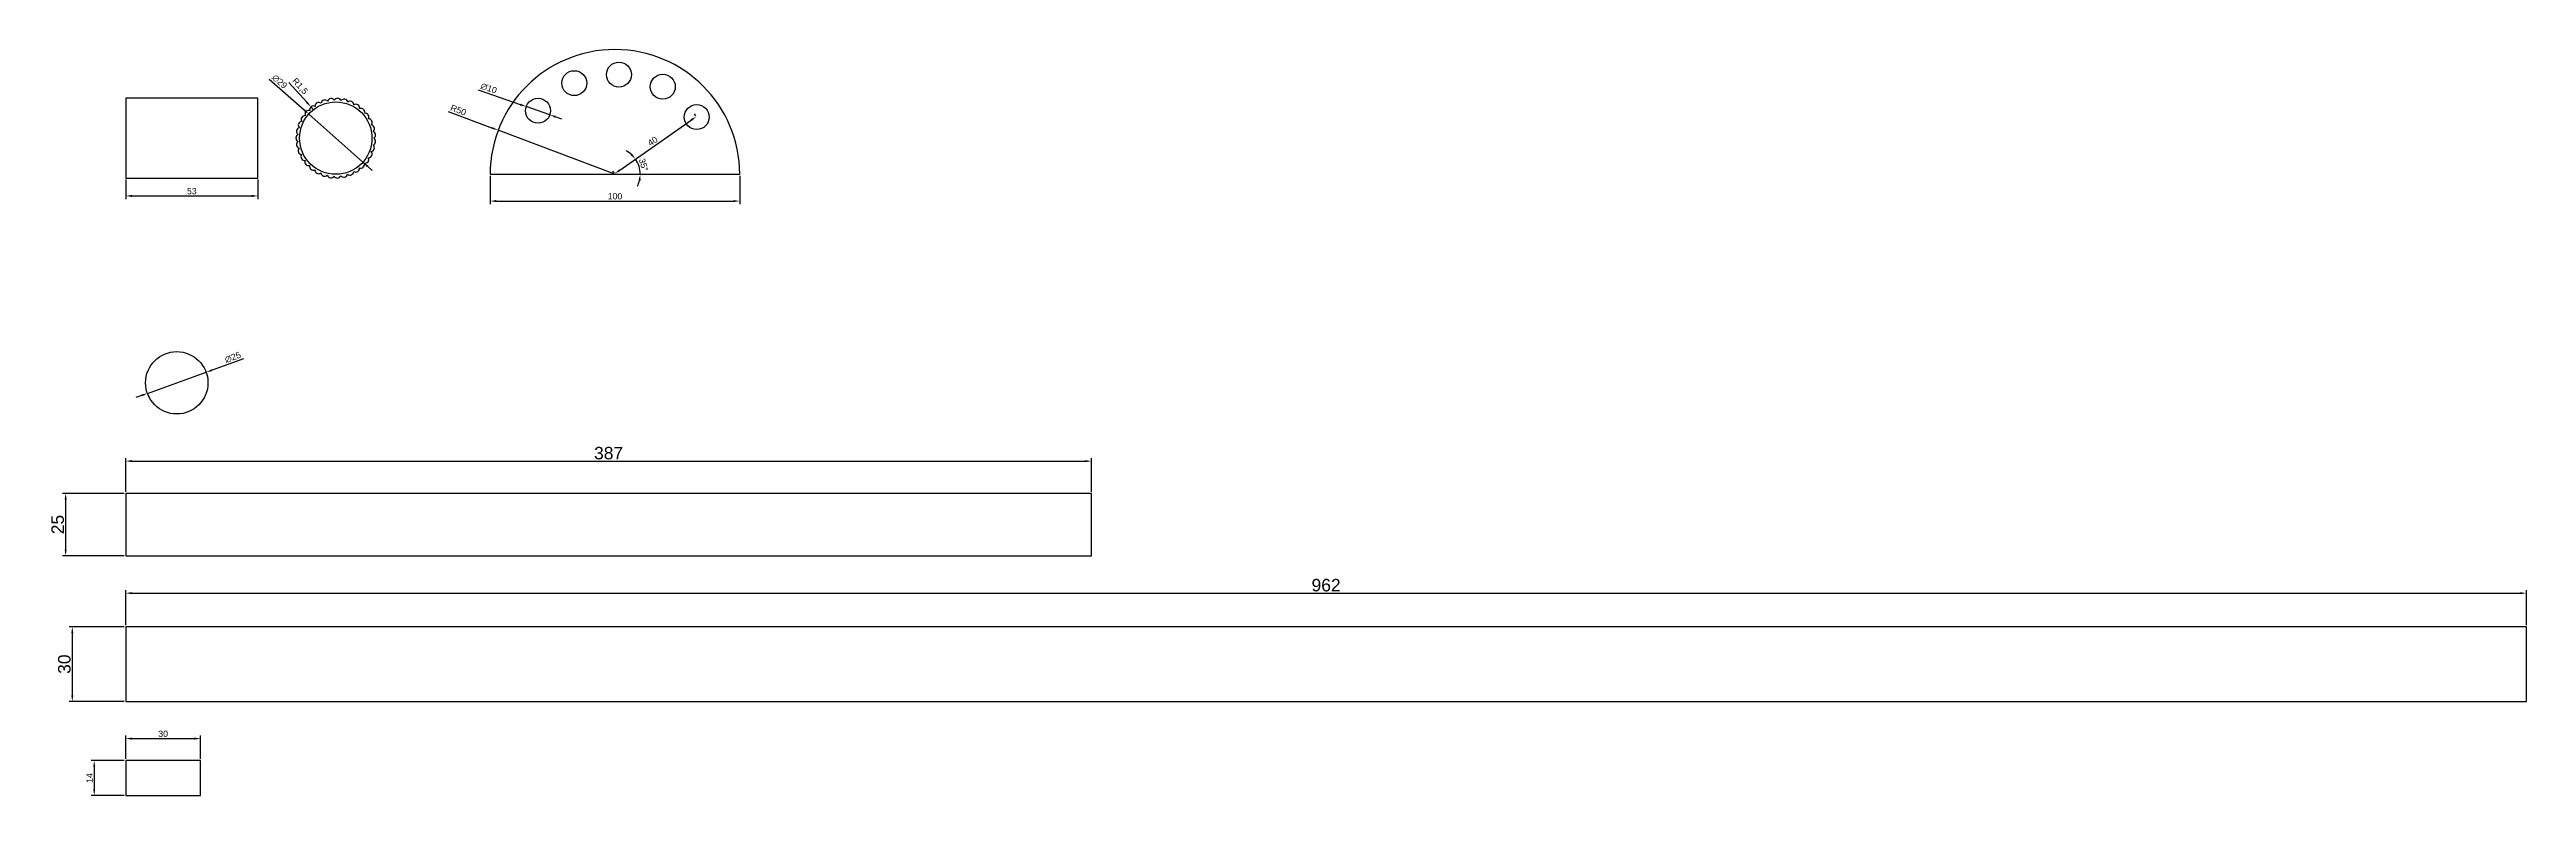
# Model space of a CAD drawing. Header units: millimetres. Extents: x 86 to 1079, y 141 to 440.
import ezdxf

# ---------------------------------------------------------------- set-up
doc = ezdxf.new("R2010")
doc.units = ezdxf.units.MM
for name, color, linetype in [('Dim', 100, 'Continuous'), ('Picior cauciuc', 220, 'Continuous'), ('Picior cilindric', 30, 'Continuous'), ('Picior paralelipipedic', 2, 'Continuous'), ('Suport reglare', 140, 'Continuous')]:
    doc.layers.add(name, color=color, linetype=linetype)
doc.styles.get("Standard").update_dxf_attribs({"font": 'arial.ttf'})
doc.dimstyles.new('ISO-25', dxfattribs={"dimtxt": 2.5, "dimasz": 2.5, "dimexe": 1.25, "dimexo": 0.625, "dimtad": 1, "dimtxsty": 'Standard', "dimcen": 2.5, "dimadec": 0, "dimazin": 0, "dimtfac": 1, "dimtmove": 0, "dimatfit": 3, "dimfxl": 1, "dimarcsym": 0})

# ---------------------------------------------------------------- blocks, each defined once
blk = doc.blocks.new('*D4')
at = {"layer": 'Defpoints', "color": 0, "transparency": 16777216}
for p in [(262.64, 390.15), (362.64, 390.15), (362.64, 379.42)]:
    blk.add_point(p, dxfattribs=at)
at = {"layer": 'Dim', "color": 0, "lineweight": -2, "transparency": 16777216}
for p, q in [((262.64, 389.52), (262.64, 378.17)), ((362.64, 389.52), (362.64, 378.17)), ((265.14, 379.42), (360.14, 379.42))]:
    blk.add_line(p, q, dxfattribs=at)
at = {"layer": 'Dim', "color": 0, "transparency": 16777216}
for points in [[(265.14, 379.84), (265.14, 379), (262.64, 379.42)], [(360.14, 379.84), (360.14, 379), (362.64, 379.42)]]:
    blk.add_solid(points, dxfattribs=at)
at = {"layer": 'Dim', "color": 0, "transparency": 16777216, "insert": (312.64, 381.32), "char_height": 2.5, "attachment_point": 5}
blk.add_mtext('100', dxfattribs=at)
blk = doc.blocks.new('*D5')
at = {"layer": 'Defpoints', "color": 0, "transparency": 16777216}
for p in [(265.86, 407.8), (312.64, 390.15)]:
    blk.add_point(p, dxfattribs=at)
at = {"layer": 'Dim', "color": 0, "lineweight": -2, "transparency": 16777216}
for p, q in [((245.84, 415.36), (263.52, 408.69)), ((312.64, 390.15), (265.86, 407.8))]:
    blk.add_line(p, q, dxfattribs=at)
at = {"layer": 'Dim', "color": 0, "transparency": 16777216}
blk.add_solid([(263.66, 409.08), (263.37, 408.3), (265.86, 407.8)], dxfattribs=at)
at = {"layer": 'Dim', "color": 0, "transparency": 16777216, "insert": (249.89, 415.86), "char_height": 2.5, "attachment_point": 5, "rotation": 339.32428}
blk.add_mtext('R50', dxfattribs=at)
blk = doc.blocks.new('*D6')
at = {"layer": 'Defpoints', "color": 0, "transparency": 16777216}
for p in [(277.08, 417.28), (286.52, 413.98)]:
    blk.add_point(p, dxfattribs=at)
at = {"layer": 'Dim', "color": 0, "lineweight": -2, "transparency": 16777216}
for p, q in [((257.85, 424), (274.72, 418.11)), ((286.52, 413.98), (277.08, 417.28)), ((288.88, 413.16), (291.24, 412.34))]:
    blk.add_line(p, q, dxfattribs=at)
at = {"layer": 'Dim', "color": 0, "transparency": 16777216}
for points in [[(274.86, 418.5), (274.59, 417.71), (277.08, 417.28)], [(289.02, 413.55), (288.75, 412.77), (286.52, 413.98)]]:
    blk.add_solid(points, dxfattribs=at)
at = {"layer": 'Dim', "color": 0, "transparency": 16777216, "insert": (262.06, 424.61), "char_height": 2.5, "attachment_point": 5, "rotation": 340.75409}
blk.add_mtext('∅10', dxfattribs=at)
blk = doc.blocks.new('*D7')
at = {"layer": 'Defpoints', "color": 0, "transparency": 16777216}
for p in [(189.94, 414.26), (211.62, 395.01)]:
    blk.add_point(p, dxfattribs=at)
at = {"layer": 'Dim', "color": 0, "lineweight": -2, "transparency": 16777216}
for p, q in [((174.12, 428.31), (188.07, 415.92)), ((211.62, 395.01), (189.94, 414.26)), ((213.49, 393.35), (215.36, 391.69))]:
    blk.add_line(p, q, dxfattribs=at)
at = {"layer": 'Dim', "color": 0, "transparency": 16777216}
for points in [[(188.35, 416.23), (187.79, 415.61), (189.94, 414.26)], [(213.77, 393.66), (213.22, 393.04), (211.62, 395.01)]]:
    blk.add_solid(points, dxfattribs=at)
at = {"layer": 'Dim', "color": 0, "transparency": 16777216, "insert": (178.26, 427.27), "char_height": 2.5, "attachment_point": 5, "rotation": 318.39882}
blk.add_mtext('∅29', dxfattribs=at)
blk = doc.blocks.new('*D8')
at = {"layer": 'Defpoints', "color": 0, "transparency": 16777216}
for p in [(190.81, 417.15), (191.81, 416.03)]:
    blk.add_point(p, dxfattribs=at)
at = {"layer": 'Dim', "color": 0, "lineweight": -2, "transparency": 16777216}
for p, q in [((182.01, 427), (189.15, 419.01)), ((191.81, 416.03), (190.81, 417.15))]:
    blk.add_line(p, q, dxfattribs=at)
at = {"layer": 'Dim', "color": 0, "transparency": 16777216}
blk.add_solid([(189.46, 419.29), (188.84, 418.73), (190.81, 417.15)], dxfattribs=at)
at = {"layer": 'Dim', "color": 0, "transparency": 16777216, "insert": (186.33, 425.36), "char_height": 2.5, "attachment_point": 5, "rotation": 311.77618}
blk.add_mtext('R1,5', dxfattribs=at)
blk = doc.blocks.new('*D9')
at = {"layer": 'Defpoints', "color": 0, "transparency": 16777216}
for p in [(116.59, 388.65), (169.59, 388.65), (169.59, 381.47)]:
    blk.add_point(p, dxfattribs=at)
at = {"layer": 'Dim', "color": 0, "lineweight": -2, "transparency": 16777216}
for p, q in [((116.59, 388.03), (116.59, 380.22)), ((169.59, 388.03), (169.59, 380.22)), ((119.09, 381.47), (167.09, 381.47))]:
    blk.add_line(p, q, dxfattribs=at)
at = {"layer": 'Dim', "color": 0, "transparency": 16777216}
for points in [[(119.09, 381.88), (119.09, 381.05), (116.59, 381.47)], [(167.09, 381.88), (167.09, 381.05), (169.59, 381.47)]]:
    blk.add_solid(points, dxfattribs=at)
at = {"layer": 'Dim', "color": 0, "transparency": 16777216, "insert": (143.09, 383.37), "char_height": 2.5, "attachment_point": 5}
blk.add_mtext('53', dxfattribs=at)
blk = doc.blocks.new('*D10')
at = {"layer": 'Defpoints', "color": 0, "transparency": 16777216}
for p in [(148.82, 310.81), (125.3, 302.34)]:
    blk.add_point(p, dxfattribs=at)
at = {"layer": 'Dim', "color": 0, "lineweight": -2, "transparency": 16777216}
for p, q in [((125.3, 302.34), (148.82, 310.81)), ((163.75, 316.19), (151.18, 311.66)), ((122.95, 301.5), (120.6, 300.65))]:
    blk.add_line(p, q, dxfattribs=at)
at = {"layer": 'Dim', "color": 0, "transparency": 16777216}
for points in [[(151.03, 312.05), (151.32, 311.27), (148.82, 310.81)], [(122.81, 301.89), (123.09, 301.1), (125.3, 302.34)]]:
    blk.add_solid(points, dxfattribs=at)
at = {"layer": 'Dim', "color": 0, "transparency": 16777216, "insert": (159.53, 316.76), "char_height": 2.5, "attachment_point": 5, "rotation": 19.80516}
blk.add_mtext('∅25', dxfattribs=at)
blk = doc.blocks.new('*D11')
at = {"layer": 'Defpoints', "color": 0, "transparency": 16777216}
for p in [(116.59, 262.27), (92.53, 237.27), (116.59, 237.27)]:
    blk.add_point(p, dxfattribs=at)
at = {"layer": 'Dim', "color": 0, "lineweight": -2, "transparency": 16777216}
for p, q in [((115.96, 262.27), (91.28, 262.27)), ((92.53, 259.77), (92.53, 239.77)), ((115.96, 237.27), (91.28, 237.27))]:
    blk.add_line(p, q, dxfattribs=at)
at = {"layer": 'Dim', "color": 0, "transparency": 16777216}
for points in [[(92.11, 259.77), (92.95, 259.77), (92.53, 262.27)], [(92.11, 239.77), (92.95, 239.77), (92.53, 237.27)]]:
    blk.add_solid(points, dxfattribs=at)
at = {"layer": 'Dim', "color": 0, "transparency": 16777216, "insert": (89.35, 249.77), "char_height": 5, "attachment_point": 5, "rotation": 90}
blk.add_mtext('25', dxfattribs=at)
blk = doc.blocks.new('*D12')
at = {"layer": 'Defpoints', "color": 0, "transparency": 16777216}
for p in [(503.59, 275.19), (116.59, 262.27), (503.59, 262.27)]:
    blk.add_point(p, dxfattribs=at)
at = {"layer": 'Dim', "color": 0, "lineweight": -2, "transparency": 16777216}
for p, q in [((116.59, 262.9), (116.59, 276.44)), ((119.09, 275.19), (501.09, 275.19)), ((503.59, 262.9), (503.59, 276.44))]:
    blk.add_line(p, q, dxfattribs=at)
at = {"layer": 'Dim', "color": 0, "transparency": 16777216}
for points in [[(119.09, 275.61), (119.09, 274.78), (116.59, 275.19)], [(501.09, 275.61), (501.09, 274.78), (503.59, 275.19)]]:
    blk.add_solid(points, dxfattribs=at)
at = {"layer": 'Dim', "color": 0, "transparency": 16777216, "insert": (310.09, 278.37), "char_height": 5, "attachment_point": 5}
blk.add_mtext('387', dxfattribs=at)
blk = doc.blocks.new('*D13')
at = {"layer": 'Defpoints', "color": 0, "transparency": 16777216}
for p in [(116.59, 208.82), (95.2, 178.82), (116.59, 178.82)]:
    blk.add_point(p, dxfattribs=at)
at = {"layer": 'Dim', "color": 0, "lineweight": -2, "transparency": 16777216}
for p, q in [((115.96, 208.82), (93.95, 208.82)), ((95.2, 206.32), (95.2, 181.32)), ((115.96, 178.82), (93.95, 178.82))]:
    blk.add_line(p, q, dxfattribs=at)
at = {"layer": 'Dim', "color": 0, "transparency": 16777216}
for points in [[(94.78, 206.32), (95.61, 206.32), (95.2, 208.82)], [(94.78, 181.32), (95.61, 181.32), (95.2, 178.82)]]:
    blk.add_solid(points, dxfattribs=at)
at = {"layer": 'Dim', "color": 0, "transparency": 16777216, "insert": (92.02, 193.82), "char_height": 5, "attachment_point": 5, "rotation": 90}
blk.add_mtext('30', dxfattribs=at)
blk = doc.blocks.new('*D14')
at = {"layer": 'Defpoints', "color": 0, "transparency": 16777216}
for p in [(1078.59, 222.27), (116.59, 208.82), (1078.59, 208.82)]:
    blk.add_point(p, dxfattribs=at)
at = {"layer": 'Dim', "color": 0, "lineweight": -2, "transparency": 16777216}
for p, q in [((116.59, 209.44), (116.59, 223.52)), ((119.09, 222.27), (1076.09, 222.27)), ((1078.59, 209.44), (1078.59, 223.52))]:
    blk.add_line(p, q, dxfattribs=at)
at = {"layer": 'Dim', "color": 0, "transparency": 16777216}
for points in [[(119.09, 222.69), (119.09, 221.86), (116.59, 222.27)], [(1076.09, 222.69), (1076.09, 221.86), (1078.59, 222.27)]]:
    blk.add_solid(points, dxfattribs=at)
at = {"layer": 'Dim', "color": 0, "transparency": 16777216, "insert": (597.59, 225.45), "char_height": 5, "attachment_point": 5}
blk.add_mtext('962', dxfattribs=at)
blk = doc.blocks.new('*D15')
at = {"layer": 'Defpoints', "color": 0, "transparency": 16777216}
for p in [(116.59, 155.19), (103.98, 141.19), (116.59, 141.19)]:
    blk.add_point(p, dxfattribs=at)
at = {"layer": 'Dim', "color": 0, "lineweight": -2, "transparency": 16777216}
for p, q in [((115.96, 155.19), (102.73, 155.19)), ((103.98, 152.69), (103.98, 143.69)), ((115.96, 141.19), (102.73, 141.19))]:
    blk.add_line(p, q, dxfattribs=at)
at = {"layer": 'Dim', "color": 0, "transparency": 16777216}
for points in [[(103.56, 152.69), (104.39, 152.69), (103.98, 155.19)], [(103.56, 143.69), (104.39, 143.69), (103.98, 141.19)]]:
    blk.add_solid(points, dxfattribs=at)
at = {"layer": 'Dim', "color": 0, "transparency": 16777216, "insert": (102.1, 148.19), "char_height": 2.5, "attachment_point": 5, "rotation": 90}
blk.add_mtext('14', dxfattribs=at)
blk = doc.blocks.new('*D16')
at = {"layer": 'Defpoints', "color": 0, "transparency": 16777216}
for p in [(146.59, 163.98), (116.59, 155.19), (146.59, 155.19)]:
    blk.add_point(p, dxfattribs=at)
at = {"layer": 'Dim', "color": 0, "lineweight": -2, "transparency": 16777216}
for p, q in [((116.59, 155.82), (116.59, 165.23)), ((119.09, 163.98), (144.09, 163.98)), ((146.59, 155.82), (146.59, 165.23))]:
    blk.add_line(p, q, dxfattribs=at)
at = {"layer": 'Dim', "color": 0, "transparency": 16777216}
for points in [[(119.09, 164.4), (119.09, 163.57), (116.59, 163.98)], [(144.09, 164.4), (144.09, 163.57), (146.59, 163.98)]]:
    blk.add_solid(points, dxfattribs=at)
at = {"layer": 'Dim', "color": 0, "transparency": 16777216, "insert": (131.59, 165.89), "char_height": 2.5, "attachment_point": 5}
blk.add_mtext('30', dxfattribs=at)
blk = doc.blocks.new('*D19')
at = {"layer": 'Defpoints', "color": 0, "transparency": 16777216}
for p in [(345.25, 413.31), (345.4, 413.09), (312.64, 390.15)]:
    blk.add_point(p, dxfattribs=at)
at = {"layer": 'Dim', "color": 0, "lineweight": -2, "transparency": 16777216}
for p, q in [((314.53, 391.8), (343.2, 411.88)), ((345.04, 413.6), (344.53, 414.33)), ((312.28, 390.66), (311.77, 391.39))]:
    blk.add_line(p, q, dxfattribs=at)
at = {"layer": 'Dim', "color": 0, "transparency": 16777216}
for points in [[(342.96, 412.22), (343.44, 411.53), (345.25, 413.31)], [(314.29, 392.14), (314.77, 391.46), (312.48, 390.37)]]:
    blk.add_solid(points, dxfattribs=at)
at = {"layer": 'Dim', "color": 0, "transparency": 16777216, "insert": (327.77, 403.4), "char_height": 2.5, "attachment_point": 5, "rotation": 35}
blk.add_mtext('40', dxfattribs=at)
blk = doc.blocks.new('*D20')
at = {"layer": 'Defpoints', "color": 0, "transparency": 16777216}
for p in [(345.25, 413.31), (262.64, 390.15), (312.48, 390.37), (322.57, 392.3), (362.64, 390.15)]:
    blk.add_point(p, dxfattribs=at)
at = {"layer": 'Dim', "color": 0, "lineweight": -2, "transparency": 16777216}
for start, end in [(48.52168, 62.04335), (0, 35), (332.95665, 346.47832)]:
    blk.add_arc((312.17, 390.15), 10.62, start, end, dxfattribs=at)
at = {"layer": 'Dim', "color": 0, "transparency": 16777216}
for points in [[(319.51, 398.38), (318.89, 397.83), (320.87, 396.24)], [(322.08, 387.72), (322.91, 387.62), (322.79, 390.15)]]:
    blk.add_solid(points, dxfattribs=at)
at = {"layer": 'Dim', "color": 0, "transparency": 16777216, "insert": (324.11, 393.91), "char_height": 2.5, "attachment_point": 5, "rotation": 287.5}
blk.add_mtext('35°', dxfattribs=at)

msp = doc.modelspace()

# ---------------------------------------------------------------- linework, layer by layer
at = {"layer": 'Picior cauciuc'}
msp.add_lwpolyline([(116.585, 388.651), (169.585, 388.651), (169.585, 420.615), (116.585, 420.615)], close=True, dxfattribs=at)
msp.add_circle((200.782, 404.636), 14.5, dxfattribs=at)
for centre, start, end in [((191.813, 416.029), 63.134373, 193.289186), ((193.988, 417.446), 52.860647, 183.01546), ((196.382, 418.452), 42.586921, 172.741734), ((198.917, 419.015), 32.313195, 162.468008), ((201.511, 419.117), 22.039469, 152.194282), ((204.082, 418.755), 11.765743, 141.920556), ((206.548, 417.94), 1.492017, 131.64683), ((208.828, 416.698), 351.218291, 121.373104), ((186.534, 407.326), 104.229277, 238.910656), ((187.242, 409.824), 93.955551, 224.110364), ((188.385, 412.156), 83.681825, 213.836638), ((189.925, 414.246), 73.408099, 203.562912), ((210.851, 415.07), 340.944565, 111.099378), ((212.55, 413.107), 330.670839, 100.825652), ((213.872, 410.872), 320.397113, 90.551926), ((214.775, 408.438), 310.123387, 80.2782), ((215.228, 405.881), 299.849661, 70.004474), ((186.282, 404.636), 110.396028, 245.077406), ((186.514, 402.05), 125.19632, 255.351132), ((187.204, 399.546), 135.470045, 265.624858), ((188.33, 397.206), 145.743771, 275.898584), ((213.826, 398.303), 269.028483, 39.183296), ((214.746, 400.731), 279.302209, 49.457022), ((215.219, 403.285), 289.575935, 59.730748), ((189.854, 395.105), 156.017497, 286.17231), ((191.73, 393.309), 166.291223, 296.446036), ((193.895, 391.876), 176.564949, 306.719762), ((196.281, 390.852), 186.838675, 316.993488), ((198.812, 390.27), 197.112401, 327.267214), ((201.405, 390.149), 207.386127, 337.54094), ((203.979, 390.493), 217.659853, 347.814666), ((206.45, 391.289), 227.933579, 358.088392), ((208.74, 392.514), 238.207305, 8.362118), ((210.774, 394.128), 248.481031, 18.635844), ((212.488, 396.079), 258.754757, 28.90957)]:
    msp.add_arc(centre, 1.5, start, end, dxfattribs=at)
at = {"layer": 'Picior cilindric'}
msp.add_lwpolyline([(116.585, 237.273), (503.585, 237.273), (503.585, 262.273), (116.585, 262.273)], close=True, dxfattribs=at)
msp.add_circle((137.062, 306.579), 12.5, dxfattribs=at)
at = {"layer": 'Picior paralelipipedic'}
for points in [[(116.585, 178.817), (1078.585, 178.817), (1078.585, 208.817), (116.585, 208.817)], [(116.585, 141.192), (146.585, 141.192), (146.585, 155.192), (116.585, 155.192)]]:
    msp.add_lwpolyline(points, close=True, dxfattribs=at)
at = {"layer": 'Suport reglare'}
msp.add_lwpolyline([(262.635, 390.149), (362.635, 390.149)], dxfattribs=at)
for centre in [(296.322, 426.672), (314.232, 430.117), (331.81, 425.254), (281.804, 415.633), (345.401, 413.092)]:
    msp.add_circle(centre, 5, dxfattribs=at)
msp.add_arc((312.635, 390.149), 50, 0, 180, dxfattribs=at)

# ---------------------------------------------------------------- dimensions: what is measured, and where the dimension line sits
at = {"layer": 'Dim'}
for p1, p2, picture, middle in [((211.625, 395.009), (189.939, 414.263), '*D7', (176.946, 425.799)), ((286.524, 413.985), (277.083, 417.281), '*D6', (261.413, 422.752)), ((125.302, 302.344), (148.823, 310.814), '*D10', (160.193, 314.909))]:
    dim = msp.add_diameter_dim_2p(p1=p1, p2=p2, dimstyle='ISO-25', dxfattribs=at)
    dim.commit()
    dim.dimension.update_dxf_attribs({"geometry": picture, "text_midpoint": middle, "dimtype": 163})
dim = msp.add_radius_dim(center=(191.813, 416.029), mpoint=(190.813, 417.147), dimstyle='ISO-25', dxfattribs=at)
dim.commit()
dim.dimension.update_dxf_attribs({"geometry": '*D8', "text_midpoint": (186.333, 425.356)})
dim = msp.add_radius_dim(center=(312.635, 390.149), mpoint=(265.855, 407.803), dimstyle='ISO-25', dxfattribs=at)
dim.commit()
dim.dimension.update_dxf_attribs({"geometry": '*D5', "text_midpoint": (249.218, 414.082), "dimtype": 164})
dim = msp.add_angular_dim_2l(base=(322.57, 392.296), line1=((312.483, 390.367), (345.249, 413.31)), line2=((262.635, 390.149), (362.635, 390.149)), dimstyle='ISO-25', dxfattribs=at)
dim.commit()
dim.dimension.update_dxf_attribs({"geometry": '*D20', "text_midpoint": (324.112, 393.914)})
dim = msp.add_aligned_dim(p1=(312.635, 390.149), p2=(345.401, 413.092), distance=0.266, dimstyle='ISO-25', dxfattribs=at)
dim.commit()
dim.dimension.update_dxf_attribs({"geometry": '*D19', "text_midpoint": (327.775, 403.396)})
for base, p1, p2, picture, middle in [((169.585, 381.466), (116.585, 388.651), (169.585, 388.651), '*D9', (143.085, 383.368)), ((362.635, 379.421), (262.635, 390.149), (362.635, 390.149), '*D4', (312.635, 381.323)), ((146.585, 163.983), (116.585, 155.192), (146.585, 155.192), '*D16', (131.585, 165.886))]:
    dim = msp.add_linear_dim(base=base, p1=p1, p2=p2, dimstyle='ISO-25', dxfattribs=at)
    dim.commit()
    dim.dimension.update_dxf_attribs({"geometry": picture, "text_midpoint": middle})
for base, p1, p2, picture, middle in [((503.585, 275.194), (116.585, 262.273), (503.585, 262.273), '*D12', (310.085, 278.373)), ((1078.585, 222.274), (116.585, 208.817), (1078.585, 208.817), '*D14', (597.585, 225.452))]:
    dim = msp.add_linear_dim(base=base, p1=p1, p2=p2, dimstyle='ISO-25', override={"dimtxt": 5}, dxfattribs=at)
    dim.commit()
    dim.dimension.update_dxf_attribs({"geometry": picture, "text_midpoint": middle})
for base, p1, p2, picture, middle in [((92.531, 237.273), (116.585, 262.273), (116.585, 237.273), '*D11', (89.353, 249.773)), ((95.195, 178.817), (116.585, 208.817), (116.585, 178.817), '*D13', (92.015, 193.817))]:
    dim = msp.add_linear_dim(base=base, p1=p1, p2=p2, angle=90, dimstyle='ISO-25', override={"dimtxt": 5}, dxfattribs=at)
    dim.commit()
    dim.dimension.update_dxf_attribs({"geometry": picture, "text_midpoint": middle})
dim = msp.add_linear_dim(base=(103.976, 141.192), p1=(116.585, 155.192), p2=(116.585, 141.192), angle=90, dimstyle='ISO-25', dxfattribs=at)
dim.commit()
dim.dimension.update_dxf_attribs({"geometry": '*D15', "text_midpoint": (102.096, 148.192)})

doc.saveas('drawing.dxf')
